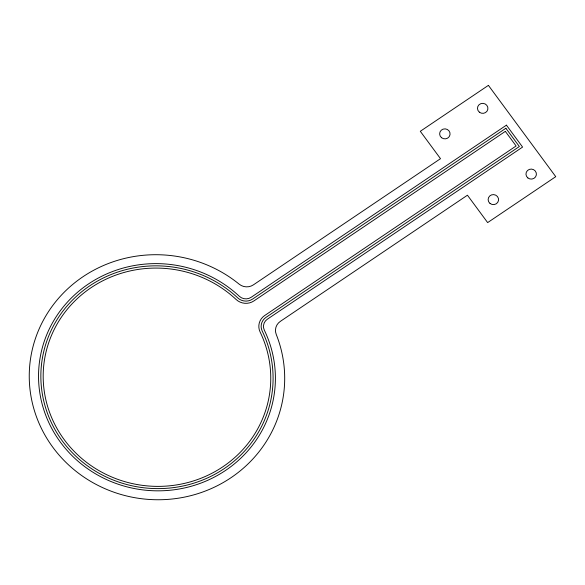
<?xml version="1.0" encoding="UTF-8"?>
<svg xmlns="http://www.w3.org/2000/svg" width="585" height="585" viewBox="0 0 585 585"><rect width="100%" height="100%" fill="white"/><g stroke="black" fill="none" stroke-linecap="round" stroke-linejoin="round"><path stroke-width="0.88" d="M488.402 85.359L420.301 131.289L440.505 158.681L253.4 284.858A11.62 11.13 6.1 0 1 239.192 284.186A127.786 122.462 6.1 0 0 36.738 334.847A127.786 122.462 6.1 0 0 158.367 499.751A127.786 122.462 6.1 0 0 276.23 334.401A11.62 11.13 6.1 0 1 280.339 321.377L467.444 195.207L487.649 222.6L555.75 176.67L488.402 85.359M506.427 125.161L251.199 297.275A9.294 8.907 6.1 0 1 239.353 296.317A118.492 113.556 6.1 0 0 46.442 335.461A118.492 113.556 6.1 0 0 161.021 490.8A118.492 113.556 6.1 0 0 264.332 330.189A9.294 8.907 6.1 0 1 267.367 319.191L522.588 147.076L506.427 125.161M505.879 128.261L252.544 299.103A11.62 11.13 6.1 0 1 237.737 297.904A116.166 111.326 6.1 0 0 48.606 336.28A116.166 111.326 6.1 0 0 160.941 488.577A116.166 111.326 6.1 0 0 262.226 331.11A11.62 11.13 6.1 0 1 266.014 317.362L519.348 146.528L505.879 128.261M505.338 131.369L253.897 300.931A13.938 13.36 6.1 0 1 236.121 299.491A113.848 109.102 6.1 0 0 50.778 337.099A113.848 109.102 6.1 0 0 160.86 486.347A113.848 109.102 6.1 0 0 260.12 332.031A13.938 13.36 6.1 0 1 264.669 315.542L516.116 145.972L505.338 131.369M490.025 203.441A5.228 5.009 6.1 0 0 498.508 200.487A5.228 5.009 6.1 0 0 491.524 194.893A5.228 5.009 6.1 0 0 490.025 203.441M441.536 137.702A5.228 5.009 6.1 0 0 450.011 134.74A5.228 5.009 6.1 0 0 443.035 129.153A5.228 5.009 6.1 0 0 441.536 137.702M479.371 112.188A5.228 5.009 6.1 0 0 487.846 109.227A5.228 5.009 6.1 0 0 480.87 103.64A5.228 5.009 6.1 0 0 479.371 112.188M527.86 177.928A5.228 5.009 6.1 0 0 536.343 174.966A5.228 5.009 6.1 0 0 529.359 169.379A5.228 5.009 6.1 0 0 527.86 177.928"/></g></svg>
